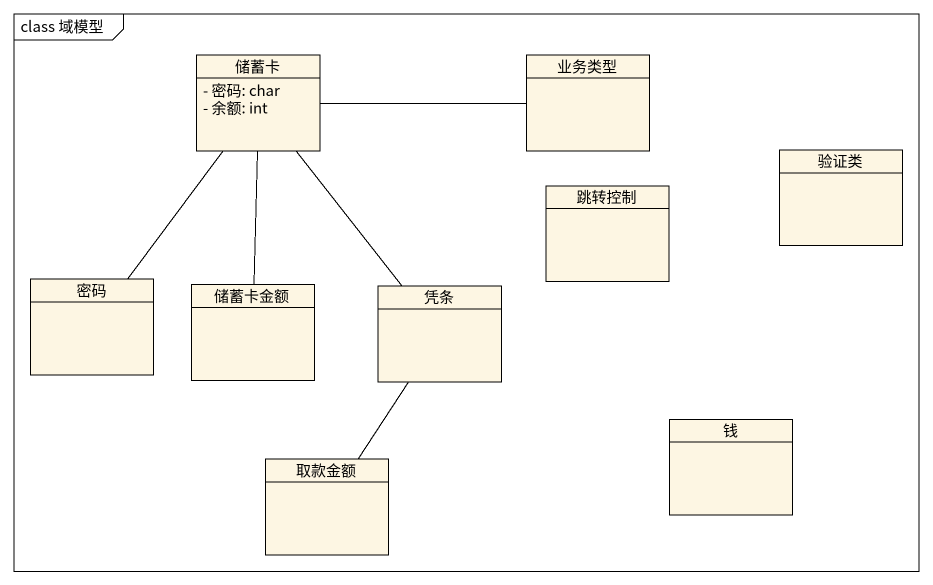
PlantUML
@startuml
mainframe class 域模型
hide circle
hide empty members
skinparam classAttributeIconSize 0
class 储蓄卡 {
  - 密码: char
  - 余额: int
}
class 业务类型
class 验证类
class 跳转控制
class 密码
class 储蓄卡金额
class 凭条
class 取款金额
class 钱
储蓄卡 -right- 业务类型
储蓄卡 -- 密码
储蓄卡 -- 储蓄卡金额
储蓄卡 -- 凭条
凭条 -- 取款金额
@enduml
